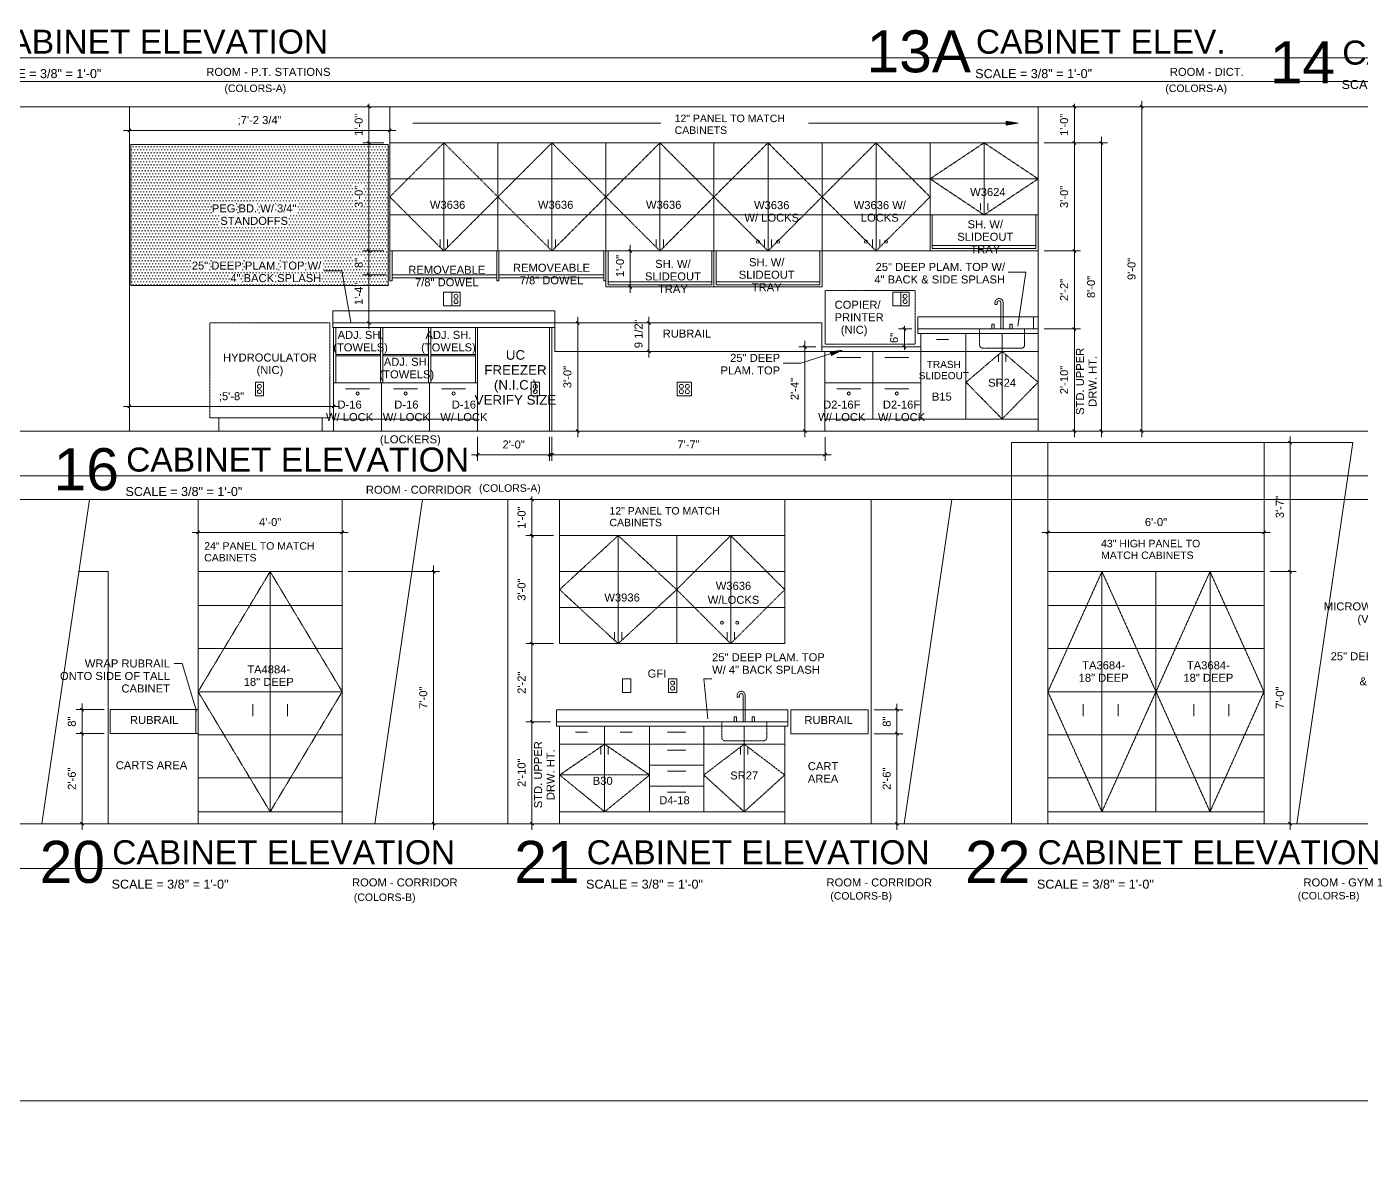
# Model space of a CAD drawing. Header units: inches. Extents: x -2804 to 58974, y -36095 to 66.
# Drawn here: x 22872.3 to 23316.9, y -21581.3 to -21200.7 of the extents above; entities that cross this region are included whole.
import ezdxf

# ---------------------------------------------------------------- set-up
doc = ezdxf.new("R2010")
doc.units = ezdxf.units.IN
doc.header["$MEASUREMENT"] = 0
doc.header["$XCLIPFRAME"] = 2
for name, pattern in [('IMPORT-DASHED2', [0.1875, 0.125, -0.0625]), ('IMPORT-HIDDEN _6_', [0.1875, 0.125, -0.0625]), ('IMPORT-HIDDEN2 _3_', [0.09375, 0.0625, -0.03125])]:
    doc.linetypes.add(name, pattern=pattern)
doc.layers.get('DEFPOINTS').update_dxf_attribs({"lineweight": 9})
for name, color, linetype, lineweight in [('003-GRE', 7, 'Continuous', 9), ('006-MAG', 7, 'Continuous', 9), ('007-WHI', 7, 'Continuous', 9), ('008-GRAY', 7, 'Continuous', 9), ('041-TAN-SC75', 7, 'Continuous', 9), ('15xx-Jefferson-REHAB-pr5_dwg', 45, 'Continuous', 9), ('A-DIM', 7, 'Continuous', 9), ('A-Furn-Nicn', 130, 'IMPORT-HIDDEN2 _3_', 15), ('A-TEXT', 7, 'Continuous', 9), ('A-TEXT-8', 7, 'Continuous', 9), ('G-ANNO-REFR', 1, 'Continuous', 9)]:
    doc.layers.add(name, color=color, linetype=linetype, lineweight=lineweight)
doc.styles.add('Arial', font='arial.ttf', dxfattribs={"height": 2.666667})
doc.styles.add('Arial_15', font='arial.ttf', dxfattribs={"height": 2.390625})
doc.styles.add('Arial_18', font='arial.ttf', dxfattribs={"height": 14})
doc.styles.add('Arial_19', font='arial.ttf', dxfattribs={"height": 8})
doc.styles.add('Arial_20', font='arial.ttf', dxfattribs={"height": 3})
doc.styles.add('Arial_21', font='arial.ttf', dxfattribs={"height": 2.5})
doc.styles.add('Arial_5', font='arial.ttf', dxfattribs={"height": 3.1875})
picture_1 = doc.add_image_def('image1.jpg', size_in_pixel=(1920, 1080))

# ---------------------------------------------------------------- blocks, each defined once
blk = doc.blocks.new('15xx-Jefferson-REHAB-pr5_dwg__ARCHTICK-1286411-Site Locator Map')
at = {"layer": 'A-DIM'}
blk.add_line((-0.5, -0.5), (0.5, 0.5), dxfattribs=at)
blk = doc.blocks.new('15xx-Jefferson-REHAB-pr5_dwg_1SINK-D-1286418-Site Locator Map')
at = {"linetype": 'IMPORT-HIDDEN2 _3_', "lineweight": 9}
for p, q in [((-0.37, 0), (-0.37, 8.76)), ((0.37, 0), (0.37, 8.76)), ((-7.5, 0), (-7.5, -5.36)), ((7.5, -5.36), (7.5, 0)), ((-6.5, -6.36), (6.5, -6.36))]:
    blk.add_line(p, q, dxfattribs=at)
at = {"linetype": 'IMPORT-HIDDEN2 _3_', "lineweight": 9, "flags": 128}
blk.add_lwpolyline([(1.62, 8.76), (1.62, 8.14), (2.37, 8.14), (2.37, 8.76)], dxfattribs=at)
at = {"lineweight": 9, "flags": 128}
for points in [[(-2.62, 0), (-2.62, 1.58), (-3.38, 1.58), (-3.38, 0)], [(2.62, 0), (2.62, 1.58), (3.38, 1.58), (3.38, 0)]]:
    blk.add_lwpolyline(points, dxfattribs=at)
at = {"linetype": 'IMPORT-HIDDEN2 _3_', "lineweight": 9}
for centre, radius, start, end in [((1, 8.76), 1.37, 90, 180), ((1, 8.76), 0.625, 90, 180), ((1, 8.76), 1.37, 360, 90), ((1, 8.76), 0.625, 360, 90), ((-6.5, -5.36), 1, 180, 270), ((6.5, -5.36), 1, 270, 0)]:
    blk.add_arc(centre, radius, start, end, dxfattribs=at)
blk = doc.blocks.new('15xx-Jefferson-REHAB-pr5_dwg_EO-0-1286414-Site Locator Map')
at = {"layer": '008-GRAY', "flags": 128}
blk.add_lwpolyline([(1.38, -2.25), (1.38, 2.25), (-1.38, 2.25), (-1.38, -2.25)], close=True, dxfattribs=at)
at = {"layer": '008-GRAY'}
for centre in [(0, 0.88), (0, -0.88)]:
    blk.add_circle(centre, 0.66, dxfattribs=at)
blk = doc.blocks.new('15xx-Jefferson-REHAB-pr5_dwg_EO-46-1286415-Site Locator Map')
blk.add_blockref('15xx-Jefferson-REHAB-pr5_dwg_EO-0-1286414-Site Locator Map', (0, 46))
blk = doc.blocks.new('15xx-Jefferson-REHAB-pr5_dwg_DIMSTYLES-2000$0$fcm_arrow-1286417-Site Locator Map')
at = {"layer": 'A-TEXT'}
blk.add_hatch(color=256, dxfattribs=at).paths.add_polyline_path([(-4, 0.67), (-4, -0.67), (0, 0)], flags=0)
for p, q in [((-4, 0.67), (-4, -0.67)), ((0, 0), (-4, 0.67)), ((-4, -0.67), (0, 0))]:
    blk.add_line(p, q, dxfattribs=at)
blk = doc.blocks.new('15xx-Jefferson-REHAB-pr5_dwg_PD-1286419-Site Locator Map')
at = {"layer": '008-GRAY', "flags": 128}
blk.add_lwpolyline([(1.375, -2.25), (1.375, 2.25), (-1.375, 2.25), (-1.375, -2.25)], close=True, dxfattribs=at)
blk = doc.blocks.new('15xx-Jefferson-REHAB-pr5_dwg_EO4-46-1286420-Site Locator Map')
at = {"layer": '008-GRAY', "flags": 128}
blk.add_lwpolyline([(2.38, 43.75), (2.38, 48.25), (-2.38, 48.25), (-2.38, 43.75)], close=True, dxfattribs=at)
at = {"layer": '008-GRAY'}
for centre in [(-1, 46.88), (-1, 45.12), (1, 46.88), (1, 45.12)]:
    blk.add_circle(centre, 0.66, dxfattribs=at)
blk = doc.blocks.new('15xx-Jefferson-REHAB-pr5_dwg-1211969-Site Locator Map')
at = {"layer": 'A-DIM'}
h = blk.add_hatch(dxfattribs=at)
h.set_pattern_fill('FP_7', color=256, style=0, pattern_type=2)
h.set_pattern_definition([(0, (18518.725, 15165.343), (0.5, 1), [0, -1])])
h.paths.add_polyline_path([(12529.59, 11672.26), (12529.59, 11719.26), (12443.84, 11719.26), (12443.84, 11672.26)], flags=0)
at = {"lineweight": 9}
for p, q in [((12726.87, 11699.57), (12726.87, 11697.25)), ((12729.3, 11699.57), (12729.3, 11697.25)), ((12710.09, 11695.76), (12746.09, 11695.76)), ((12546.87, 11687.57), (12546.87, 11685.25)), ((12549.3, 11687.57), (12549.3, 11685.25)), ((12582.87, 11687.57), (12582.87, 11685.25)), ((12585.3, 11687.57), (12585.3, 11685.25)), ((12618.87, 11687.57), (12618.87, 11685.25)), ((12621.3, 11687.57), (12621.3, 11685.25)), ((12654.87, 11687.57), (12654.87, 11685.25)), ((12657.3, 11687.57), (12657.3, 11685.25)), ((12690.87, 11687.57), (12690.87, 11685.25)), ((12693.3, 11687.57), (12693.3, 11685.25)), ((12745.34, 11685.51), (12710.84, 11685.51)), ((12565.71, 11675.76), (12530.84, 11675.76)), ((12565.71, 11674.76), (12530.84, 11674.76)), ((12566.46, 11675.76), (12601.34, 11675.76)), ((12566.46, 11674.76), (12601.34, 11674.76)), ((12637.34, 11673.51), (12602.84, 11673.51)), ((12673.34, 11673.51), (12638.84, 11673.51)), ((12585.09, 11663.79), (12585.09, 11659.79)), ((12706, 11657.76), (12706, 11661.76)), ((12511.34, 11658.29), (12511.34, 11623.76)), ((12512.09, 11639.76), (12512.09, 11658.29)), ((12526.96, 11658.29), (12526.96, 11639.76)), ((12527.71, 11658.29), (12527.71, 11639.76)), ((12542.96, 11658.29), (12542.96, 11639.76)), ((12543.71, 11658.29), (12543.71, 11639.76)), ((12558.59, 11658.29), (12558.59, 11639.76)), ((12559.34, 11658.29), (12559.34, 11623.79)), ((12583.34, 11658.29), (12583.34, 11623.79)), ((12584.09, 11658.29), (12584.09, 11623.79)), ((12734.09, 11656.26), (12734.09, 11627.76)), ((12712.18, 11654.26), (12716.18, 11654.26)), ((12526.96, 11649.27), (12512.09, 11649.27)), ((12526.96, 11648.77), (12512.09, 11648.77)), ((12542.96, 11649.27), (12527.71, 11649.27)), ((12542.96, 11648.77), (12527.71, 11648.77)), ((12558.59, 11649.27), (12543.71, 11649.27)), ((12558.59, 11648.77), (12543.71, 11648.77)), ((12675, 11650.26), (12675, 11623.76)), ((12687, 11648.26), (12679, 11648.26)), ((12703, 11648.26), (12695, 11648.26)), ((12707, 11650.26), (12722, 11650.26)), ((12732.87, 11649.13), (12732.87, 11646.81)), ((12735.3, 11649.13), (12735.3, 11646.81)), ((12527.34, 11639.76), (12511.34, 11639.76)), ((12523.34, 11637.76), (12515.34, 11637.76)), ((12539.34, 11637.76), (12531.34, 11637.76)), ((12555.34, 11637.76), (12547.34, 11637.76)), ((12687, 11637.76), (12679, 11637.76)), ((12703, 11637.76), (12695, 11637.76)), ((12691, 11627.76), (12675, 11627.76)), ((12746.09, 11627.76), (12746.09, 11623.76)), ((12604.94, 11556.75), (12604.94, 11554.43)), ((12607.38, 11556.75), (12607.38, 11554.43)), ((12642.44, 11556.75), (12642.44, 11554.43)), ((12644.88, 11556.75), (12644.88, 11554.43)), ((12586.66, 11525.43), (12586.66, 11492.93)), ((12591.95, 11523.43), (12595.95, 11523.43)), ((12606.84, 11523.43), (12610.84, 11523.43)), ((12628.66, 11523.43), (12622.66, 11523.43)), ((12648.16, 11525.43), (12648.16, 11496.93)), ((12661.66, 11525.43), (12661.66, 11496.93)), ((12600.44, 11518.31), (12600.44, 11515.99)), ((12602.88, 11518.31), (12602.88, 11515.99)), ((12628.66, 11517.43), (12622.66, 11517.43)), ((12646.94, 11518.31), (12646.94, 11515.99)), ((12649.38, 11518.31), (12649.38, 11515.99)), ((12634.66, 11512.43), (12616.66, 11512.43)), ((12628.66, 11510.43), (12622.66, 11510.43)), ((12634.66, 11505.43), (12616.66, 11505.43)), ((12628.66, 11503.43), (12622.66, 11503.43))]:
    blk.add_line(p, q, dxfattribs=at)
at = {"linetype": 'IMPORT-HIDDEN _6_', "lineweight": 9}
for p, q in [((12586.66, 11576.93), (12661.66, 11576.93)), ((12586.66, 11564.93), (12661.66, 11564.93))]:
    blk.add_line(p, q, dxfattribs=at)
at = {"linetype": 'IMPORT-HIDDEN2 _3_', "lineweight": 9}
blk.add_line((12616.66, 11509.18), (12586.66, 11509.18), dxfattribs=at)
at = {"lineweight": 9, "flags": 128}
for points in [[(12530.09, 11731.76), (12530.09, 11683.76), (12566.09, 11683.76)], [(12601.34, 11683.76), (12601.34, 11673.76), (12602.09, 11673.76), (12602.09, 11683.76), (12566.09, 11683.76), (12566.09, 11719.76), (12530.09, 11719.76)], [(12710.09, 11683.76), (12674.09, 11683.76), (12638.09, 11683.76), (12602.09, 11683.76), (12602.09, 11719.76), (12566.09, 11719.76)], [(12638.09, 11683.76), (12638.09, 11719.76), (12602.09, 11719.76)], [(12602.09, 11683.76), (12602.09, 11671.76), (12674.09, 11671.76), (12674.09, 11719.76), (12638.09, 11719.76), (12638.09, 11671.76)], [(12746.09, 11683.76), (12710.09, 11683.76), (12710.09, 11719.76), (12674.09, 11719.76)], [(12674.09, 11683.76), (12746.09, 11683.76), (12746.09, 11719.76), (12710.09, 11719.76)], [(12745.34, 11695.76), (12745.34, 11684.51), (12710.84, 11684.51), (12710.84, 11695.76)], [(12530.09, 11683.76), (12530.09, 11673.76), (12530.84, 11673.76), (12530.84, 11683.76)], [(12565.71, 11683.76), (12565.71, 11673.76), (12566.46, 11673.76), (12566.46, 11683.76)], [(12637.34, 11683.76), (12637.34, 11672.51), (12602.84, 11672.51), (12602.84, 11683.76)], [(12673.34, 11683.76), (12673.34, 11672.51), (12638.84, 11672.51), (12638.84, 11683.76)], [(12707, 11656.26), (12707, 11627.76), (12707, 11656.26), (12707, 11627.76), (12707, 11656.26), (12707, 11627.76), (12722, 11627.76), (12722, 11656.26)], [(12722.09, 11627.76), (12734.09, 11627.76), (12746.09, 11627.76), (12746.09, 11656.26)], [(12707, 11652.26), (12707, 11627.76), (12691, 11627.76), (12691, 11650.26)], [(12722.09, 11650.26), (12734.09, 11650.26), (12746.09, 11650.26)], [(12543.34, 11639.76), (12527.34, 11639.76), (12527.34, 11623.76)], [(12559.34, 11639.76), (12543.34, 11639.76), (12543.34, 11623.76)], [(12707, 11639.76), (12691, 11639.76), (12675, 11639.76)], [(12511.34, 11627.76), (12541.34, 11627.76), (12559.34, 11627.76)], [(12586.66, 11600.93), (12586.66, 11552.93), (12606.16, 11552.93), (12606.16, 11588.93)], [(12661.66, 11600.93), (12661.66, 11552.93), (12643.66, 11552.93), (12643.66, 11588.93), (12625.66, 11588.93), (12625.66, 11552.93), (12606.16, 11552.93), (12606.16, 11588.93)], [(12586.66, 11588.93), (12625.66, 11588.93), (12625.66, 11552.93), (12643.66, 11552.93), (12643.66, 11588.93), (12661.66, 11588.93)], [(12586.66, 11496.93), (12601.66, 11496.93), (12616.66, 11496.93), (12616.66, 11525.43), (12616.66, 11496.93), (12616.66, 11525.43)], [(12634.66, 11525.43), (12634.66, 11496.93), (12616.66, 11496.93)], [(12586.66, 11519.43), (12601.66, 11519.43), (12616.66, 11519.43), (12634.66, 11519.43), (12648.16, 11519.43), (12661.66, 11519.43)], [(12634.66, 11496.93), (12648.16, 11496.93), (12661.66, 11496.93), (12661.66, 11492.93)]]:
    blk.add_lwpolyline(points, dxfattribs=at)
at = {"linetype": 'IMPORT-HIDDEN _6_', "lineweight": 9, "flags": 128}
for points in [[(12548.09, 11683.76), (12566.09, 11701.76), (12548.09, 11719.76), (12530.09, 11701.76)], [(12584.09, 11683.76), (12602.09, 11701.76), (12584.09, 11719.76), (12566.09, 11701.76)], [(12620.09, 11683.76), (12638.09, 11701.76), (12620.09, 11719.76), (12602.09, 11701.76)], [(12656.09, 11683.76), (12674.09, 11701.76), (12656.09, 11719.76), (12638.09, 11701.76)], [(12692.09, 11683.76), (12710.09, 11701.76), (12692.09, 11719.76), (12674.09, 11701.76)], [(12728.09, 11695.76), (12746.09, 11707.76), (12728.09, 11719.76), (12710.09, 11707.76)], [(12746.09, 11640.01), (12734.09, 11627.76), (12722.09, 11640.01), (12734.09, 11650.26)], [(12606.16, 11552.93), (12625.66, 11570.93), (12606.16, 11588.93), (12586.66, 11570.93)], [(12643.66, 11552.93), (12661.66, 11570.93), (12643.66, 11588.93), (12625.66, 11570.93)], [(12601.66, 11496.93), (12586.66, 11509.18), (12601.66, 11519.43), (12616.66, 11509.18)], [(12661.66, 11509.18), (12648.16, 11496.93), (12634.66, 11509.18), (12648.16, 11519.43)]]:
    blk.add_lwpolyline(points, close=True, dxfattribs=at)
at = {"lineweight": 9, "flags": 128}
for points in [[(12548.09, 11719.76), (12548.09, 11683.76)], [(12584.09, 11719.76), (12584.09, 11683.76)], [(12620.09, 11719.76), (12620.09, 11683.76)], [(12656.09, 11719.76), (12656.09, 11683.76)], [(12692.09, 11719.76), (12692.09, 11683.76)], [(12728.09, 11719.76), (12728.09, 11695.76)], [(12585.09, 11659.76), (12674, 11659.76), (12674, 11650.26), (12585.09, 11650.26)], [(12436.88, 11530.95), (12466.21, 11530.95), (12466.21, 11522.96), (12436.88, 11522.96)], [(12466.21, 11530.95), (12465.48, 11530.95), (12465.48, 11522.96), (12466.21, 11522.96)], [(12689.5, 11530.93), (12663.66, 11530.93), (12663.66, 11522.94), (12689.5, 11522.94)], [(12601.66, 11496.93), (12601.66, 11525.43)]]:
    blk.add_lwpolyline(points, close=True, dxfattribs=at)
at = {"linetype": 'IMPORT-HIDDEN _6_', "lineweight": 9, "flags": 128}
for points in [[(12530.09, 11707.76), (12566.09, 11707.76), (12602.09, 11707.76), (12638.09, 11707.76), (12674.09, 11707.76), (12710.09, 11707.76), (12746.09, 11707.76)], [(12530.09, 11695.76), (12566.09, 11695.76), (12602.09, 11695.76), (12638.09, 11695.76), (12674.09, 11695.76), (12710.09, 11695.76)]]:
    blk.add_lwpolyline(points, dxfattribs=at)
at = {"lineweight": 9}
for centre, start, end in [((12652.76, 11686.81), 0, 180), ((12652.76, 11686.81), 180, 0), ((12659.41, 11686.81), 0, 180), ((12659.41, 11686.81), 180, 0), ((12688.76, 11686.81), 0, 180), ((12688.76, 11686.81), 180, 0), ((12695.41, 11686.81), 0, 180), ((12695.41, 11686.81), 180, 0), ((12519.34, 11636.26), 0, 180), ((12519.34, 11636.26), 180, 0), ((12535.34, 11636.26), 0, 180), ((12535.34, 11636.26), 180, 0), ((12551.34, 11636.26), 0, 180), ((12551.34, 11636.26), 180, 0), ((12683, 11636.26), 0, 180), ((12683, 11636.26), 180, 0), ((12699, 11636.26), 0, 180), ((12699, 11636.26), 180, 0), ((12640.73, 11559.89), 0, 180), ((12640.73, 11559.89), 180, 0), ((12645.82, 11559.89), 0, 180), ((12645.82, 11559.89), 180, 0)]:
    blk.add_arc(centre, 0.5, start, end, dxfattribs=at)
at = {"layer": '003-GRE'}
blk.add_line((12690.5, 11600.93), (12690.5, 11492.93), dxfattribs=at)
at = {"layer": '003-GRE', "flags": 128}
for points in [[(12443.34, 11731.76), (12746.09, 11731.76), (12746.09, 11623.76), (12443.34, 11623.76)], [(12850.97, 11619.93), (12737.18, 11619.93), (12737.18, 11492.93), (12832.29, 11492.93)], [(12525.13, 11492.93), (12541.02, 11600.93), (12430.03, 11600.93), (12414.14, 11492.93)]]:
    blk.add_lwpolyline(points, close=True, dxfattribs=at)
for points in [[(12569.41, 11600.93), (12717.33, 11600.93), (12701.44, 11492.93), (12569.41, 11492.93), (12569.41, 11600.95)], [(12436.21, 11492.95), (12436.21, 11576.95), (12426.5, 11576.95)]]:
    blk.add_lwpolyline(points, dxfattribs=at)
at = {"layer": '006-MAG'}
blk.add_line((12674.09, 11650.26), (12707, 11650.26), dxfattribs=at)
at = {"layer": '006-MAG', "flags": 128}
for points in [[(12585.09, 11658.29), (12585.09, 11659.79), (12511.09, 11659.79), (12511.09, 11658.29)], [(12746.09, 11657.76), (12706, 11657.76), (12706, 11656.26), (12746.09, 11656.26)], [(12662.66, 11526.93), (12585.66, 11526.93), (12585.66, 11525.43), (12586.66, 11525.43), (12662.66, 11525.43)]]:
    blk.add_lwpolyline(points, close=True, dxfattribs=at)
blk.add_lwpolyline([(12707, 11651.76), (12674, 11651.76), (12674, 11650.26)], dxfattribs=at)
at = {"layer": '007-WHI'}
for p, q in [((12744.59, 11661.76), (12744.59, 11657.76)), ((12749.36, 11576.93), (12749.36, 11619.93)), ((12466.21, 11492.95), (12466.21, 11600.93)), ((12514.21, 11492.93), (12514.21, 11600.93)), ((12514.21, 11576.93), (12466.21, 11576.93)), ((12490.21, 11496.93), (12490.21, 11576.93)), ((12767.36, 11576.93), (12767.36, 11496.93)), ((12785.36, 11496.93), (12785.36, 11576.93)), ((12803.36, 11576.93), (12803.36, 11496.93)), ((12484.4, 11532.72), (12484.4, 11528.72)), ((12496.01, 11532.72), (12496.01, 11528.72)), ((12761.15, 11532.72), (12761.15, 11528.72)), ((12772.76, 11532.72), (12772.76, 11528.72)), ((12797.97, 11532.72), (12797.97, 11528.72)), ((12809.58, 11532.72), (12809.58, 11528.72)), ((12514.21, 11496.93), (12466.21, 11496.93)), ((12821.36, 11496.93), (12749.36, 11496.93))]:
    blk.add_line(p, q, dxfattribs=at)
at = {"layer": '007-WHI', "linetype": 'IMPORT-DASHED2'}
for p, q in [((12514.21, 11565.6), (12466.21, 11565.6)), ((12821.36, 11565.6), (12749.36, 11565.6)), ((12514.21, 11551.27), (12466.21, 11551.27)), ((12821.36, 11551.27), (12749.36, 11551.27)), ((12514.21, 11522.6), (12466.21, 11522.6)), ((12821.36, 11522.6), (12749.36, 11522.6)), ((12514.21, 11508.27), (12466.21, 11508.27)), ((12821.36, 11508.27), (12749.36, 11508.27))]:
    blk.add_line(p, q, dxfattribs=at)
at = {"layer": '007-WHI', "flags": 128}
for points in [[(12511.09, 11659.79), (12511.09, 11663.79), (12585.09, 11663.79)], [(12706, 11661.76), (12746.09, 11661.76), (12746.09, 11657.76)], [(12821.36, 11492.95), (12821.36, 11576.93), (12821.36, 11619.93)], [(12821.36, 11492.93), (12821.36, 11576.93), (12749.36, 11576.93), (12749.36, 11492.95)], [(12585.66, 11526.93), (12585.66, 11530.93), (12662.66, 11530.93), (12662.66, 11526.93)]]:
    blk.add_lwpolyline(points, dxfattribs=at)
at = {"layer": '007-WHI', "linetype": 'IMPORT-DASHED2', "flags": 128}
for points in [[(12466.21, 11536.93), (12490.21, 11576.93), (12514.21, 11536.93)], [(12749.36, 11536.93), (12767.36, 11576.93), (12785.36, 11536.93), (12803.36, 11576.93), (12821.36, 11536.93)]]:
    blk.add_lwpolyline(points, dxfattribs=at)
for points in [[(12490.21, 11496.93), (12514.21, 11536.93), (12466.21, 11536.93)], [(12803.36, 11496.93), (12821.36, 11536.93), (12749.36, 11536.93), (12767.36, 11496.93), (12785.36, 11536.93)]]:
    blk.add_lwpolyline(points, close=True, dxfattribs=at)
at = {"layer": '041-TAN-SC75', "linetype": 'IMPORT-HIDDEN2 _3_', "flags": 128}
for points in [[(12470.09, 11659.79), (12510.09, 11659.79), (12510.09, 11628.19), (12470.09, 11628.19)], [(12473.16, 11628.19), (12507.52, 11628.19), (12507.52, 11623.76), (12473.16, 11623.76)]]:
    blk.add_lwpolyline(points, close=True, dxfattribs=at)
at = {"layer": 'A-DIM'}
for p, q in [((12528.09, 11731.76), (12521.15, 11731.76)), ((12780.64, 11733.76), (12780.64, 11621.76)), ((12532.09, 11723.91), (12441.34, 11723.91)), ((12443.34, 11721.76), (12443.34, 11725.91)), ((12523.15, 11721.76), (12523.15, 11681.76)), ((12530.09, 11721.76), (12530.09, 11725.91)), ((12758.19, 11681.76), (12758.19, 11721.76)), ((12767.16, 11621.76), (12767.16, 11721.76)), ((12523.15, 11685.76), (12523.15, 11673.76)), ((12603.34, 11683.76), (12612.22, 11683.76)), ((12610.22, 11685.76), (12610.22, 11669.76)), ((12758.19, 11655.76), (12758.19, 11685.76)), ((12523.15, 11677.76), (12523.15, 11657.79)), ((12604.09, 11671.76), (12612.22, 11671.76)), ((12528.09, 11659.79), (12521.15, 11659.79)), ((12587.09, 11659.79), (12594.69, 11659.79)), ((12592.69, 11661.79), (12592.69, 11621.76)), ((12624.71, 11659.76), (12614.39, 11659.76)), ((12616.39, 11648.26), (12616.39, 11661.76)), ((12758.19, 11659.76), (12758.19, 11621.76)), ((12704, 11657.76), (12699.52, 11657.76)), ((12672, 11651.76), (12666.39, 11651.76)), ((12668.39, 11653.76), (12668.39, 11621.76)), ((12704, 11651.76), (12699.52, 11651.76)), ((12624.71, 11650.26), (12614.39, 11650.26)), ((12443.34, 11625.76), (12443.34, 11633.93)), ((12511.34, 11625.76), (12511.34, 11633.93)), ((12441.34, 11631.93), (12513.34, 11631.93)), ((12586.09, 11623.76), (12594.69, 11623.76)), ((12673, 11623.76), (12666.39, 11623.76)), ((12750.09, 11623.76), (12782.64, 11623.76)), ((12559.34, 11621.79), (12559.34, 11613.85)), ((12583.34, 11621.79), (12583.34, 11613.85)), ((12584.09, 11621.79), (12584.09, 11613.85)), ((12675.12, 11621.76), (12675.12, 11613.85)), ((12823.36, 11619.93), (12832.05, 11619.93)), ((12830.05, 11574.93), (12830.05, 11621.93)), ((12557.34, 11615.85), (12585.34, 11615.85)), ((12582.09, 11615.85), (12677.12, 11615.85)), ((12584.66, 11600.93), (12575.41, 11600.93)), ((12516.21, 11590), (12464.21, 11590)), ((12466.21, 11578.93), (12466.21, 11592)), ((12514.21, 11578.93), (12514.21, 11592)), ((12577.41, 11550.93), (12577.41, 11590.93)), ((12823.36, 11590), (12747.36, 11590)), ((12749.36, 11578.93), (12749.36, 11592)), ((12821.36, 11578.93), (12821.36, 11592)), ((12516.21, 11576.93), (12546.66, 11576.93)), ((12544.66, 11490.93), (12544.66, 11578.93)), ((12830.05, 11490.93), (12830.05, 11578.93)), ((12577.41, 11524.93), (12577.41, 11554.93)), ((12434.88, 11530.95), (12425.56, 11530.95)), ((12427.56, 11520.96), (12427.56, 11532.95)), ((12691.5, 11530.93), (12701.06, 11530.93)), ((12699.06, 11520.94), (12699.06, 11532.93)), ((12577.41, 11490.95), (12577.41, 11528.93)), ((12427.56, 11490.95), (12427.56, 11524.96)), ((12699.06, 11490.93), (12699.06, 11524.94)), ((12434.21, 11492.95), (12425.56, 11492.95)), ((12527.13, 11492.93), (12546.66, 11492.93)), ((12584.66, 11492.95), (12575.41, 11492.95)), ((12693.66, 11492.93), (12701.06, 11492.93)), ((12830.29, 11492.93), (12828.05, 11492.93))]:
    blk.add_line(p, q, dxfattribs=at)
at = {"layer": 'A-DIM', "flags": 128}
for points in [[(12523.15, 11732.76), (12523.15, 11731.76), (12523.15, 11719.76), (12523.15, 11718.76)], [(12760.19, 11731.76), (12748.09, 11731.76), (12782.64, 11731.76)], [(12758.19, 11718.76), (12758.19, 11719.76), (12758.19, 11731.76), (12758.19, 11732.76)], [(12769.16, 11719.76), (12748.09, 11719.76), (12760.19, 11719.76), (12750.09, 11719.76)], [(12701.52, 11658.76), (12701.52, 11657.76), (12701.52, 11651.76), (12701.52, 11650.76)], [(12748.09, 11657.76), (12760.19, 11657.76), (12752.86, 11657.76)], [(12769.16, 11623.76), (12748.09, 11623.76), (12760.19, 11623.76)], [(12577.41, 11587.93), (12577.41, 11588.93), (12577.41, 11600.93), (12577.41, 11601.93)]]:
    blk.add_lwpolyline(points, dxfattribs=at)
for points in [[(12443.84, 11672.26), (12529.59, 11672.26), (12529.59, 11719.26), (12443.84, 11719.26)], [(12521.15, 11719.76), (12528.09, 11719.76)], [(12521.15, 11683.76), (12528.09, 11683.76)], [(12760.19, 11683.76), (12748.09, 11683.76)], [(12521.15, 11675.76), (12528.84, 11675.76)], [(12575.41, 11588.93), (12584.66, 11588.93)], [(12832.05, 11576.93), (12823.36, 11576.93)], [(12575.41, 11552.93), (12584.66, 11552.93)], [(12575.41, 11526.93), (12583.66, 11526.93)], [(12425.56, 11522.96), (12434.88, 11522.96)], [(12701.06, 11522.94), (12691.5, 11522.94)]]:
    blk.add_lwpolyline(points, close=True, dxfattribs=at)
at = {"layer": 'A-Furn-Nicn', "flags": 128}
blk.add_lwpolyline([(12675.16, 11670.55), (12675.16, 11652.67), (12705.16, 11652.67), (12705.16, 11670.55)], close=True, dxfattribs=at)
at = {"layer": 'A-TEXT', "flags": 128}
for points in [[(12537.73, 11726.34), (12614.52, 11726.34), (12620.41, 11726.34)], [(12738.47, 11726.34), (12675.42, 11726.34), (12669.53, 11726.34)], [(12517.09, 11660.02), (12514.15, 11677.11), (12508.26, 11677.11)], [(12739.35, 11658.74), (12741.97, 11676.66), (12736.08, 11676.66)], [(12679.9, 11650.42), (12667.03, 11646.36), (12661.14, 11646.36)], [(12465.65, 11530.41), (12460.94, 11546.37), (12458.21, 11546.37)], [(12636.09, 11527.93), (12634.68, 11541.25), (12637.41, 11541.25)]]:
    blk.add_lwpolyline(points, dxfattribs=at)
at = {"layer": 'DEFPOINTS'}
for p, q in [((12211.6, 11748.09), (13187.26, 11748.09)), ((12211.6, 11740.15), (13187.26, 11740.15)), ((12211.6, 11731.76), (13187.26, 11731.76)), ((12211.6, 11623.76), (13187.26, 11623.76)), ((12211.6, 11608.88), (13187.26, 11608.88)), ((12211.6, 11600.95), (13187.26, 11600.95)), ((12211.6, 11492.95), (13187.26, 11492.95)), ((12211.6, 11478.08), (13187.26, 11478.08))]:
    blk.add_line(p, q, dxfattribs=at)
at = {"layer": 'DEFPOINTS', "flags": 128}
blk.add_lwpolyline([(12195.6, 12168.6), (12195.6, 11400.6), (13347.6, 11400.6), (13347.6, 12168.6)], close=True, dxfattribs=at)
for p, rotation in [((12523.15, 11731.76), 270), ((12758.19, 11731.76), 270), ((12780.64, 11731.76), 89.99999999999999), ((12443.34, 11723.91), 180), ((12523.15, 11719.76), 89.99999999999999), ((12523.15, 11719.76), 89.99999999999999), ((12758.19, 11719.76), 89.99999999999999), ((12758.19, 11719.76), 89.99999999999999), ((12767.16, 11719.76), 89.99999999999999), ((12523.15, 11683.76), 270), ((12523.15, 11683.76), 89.99999999999999), ((12610.22, 11683.76), 89.99999999999999), ((12758.19, 11683.76), 89.99999999999999), ((12758.19, 11683.76), 270), ((12523.15, 11675.76), 270), ((12523.15, 11675.76), 89.99999999999999), ((12610.22, 11671.76), 270), ((12523.15, 11659.79), 270), ((12592.69, 11659.79), 89.99999999999999), ((12616.39, 11659.76), 89.99999999999999), ((12701.52, 11657.76), 270), ((12758.19, 11657.76), 89.99999999999999), ((12758.19, 11657.76), 270), ((12616.39, 11650.26), 270), ((12668.39, 11651.76), 89.99999999999999), ((12701.52, 11651.76), 89.99999999999999), ((12443.34, 11631.93), 180), ((12592.69, 11623.76), 270), ((12668.39, 11623.76), 270), ((12758.19, 11623.76), 270), ((12767.16, 11623.76), 270), ((12780.64, 11623.76), 270), ((12830.05, 11619.93), 89.99999999999999), ((12559.34, 11615.85), 180), ((12584.09, 11615.85), 180), ((12577.41, 11600.93), 270), ((12466.21, 11590), 180), ((12577.41, 11588.93), 89.99999999999999), ((12577.41, 11588.93), 89.99999999999999), ((12749.36, 11590), 180), ((12544.66, 11576.93), 89.99999999999999), ((12830.05, 11576.93), 89.99999999999999), ((12830.05, 11576.93), 270), ((12577.41, 11552.93), 89.99999999999999), ((12577.41, 11552.93), 270), ((12427.56, 11530.95), 89.99999999999999), ((12699.06, 11530.93), 89.99999999999999), ((12577.41, 11526.93), 89.99999999999999), ((12577.41, 11526.93), 270), ((12427.56, 11522.96), 270), ((12427.56, 11522.96), 89.99999999999999), ((12699.06, 11522.94), 270), ((12699.06, 11522.94), 89.99999999999999), ((12427.56, 11492.95), 270), ((12544.66, 11492.93), 270), ((12577.41, 11492.95), 270), ((12699.06, 11492.93), 270), ((12830.05, 11492.93), 270)]:
    blk.add_blockref('15xx-Jefferson-REHAB-pr5_dwg__ARCHTICK-1286411-Site Locator Map', p, dxfattribs=dict(rotation=rotation))
at = {"extrusion": (0, 0, -1)}
for p, rotation in [((-12739.47, 11726.34), 180), ((-12680.85, 11650.72), 162.5101063966604)]:
    blk.add_blockref('15xx-Jefferson-REHAB-pr5_dwg_DIMSTYLES-2000$0$fcm_arrow-1286417-Site Locator Map', p, dxfattribs=dict(at, rotation=rotation))
for p in [(12530.09, 11723.91), (12511.34, 11631.93), (12583.34, 11615.85), (12675.12, 11615.85), (12514.21, 11590), (12821.36, 11590)]:
    blk.add_blockref('15xx-Jefferson-REHAB-pr5_dwg__ARCHTICK-1286411-Site Locator Map', p)
at = {"extrusion": (0, 0, -1), "zscale": -1}
for name, p in [('15xx-Jefferson-REHAB-pr5_dwg_PD-1286419-Site Locator Map', (-12549.39, 11667.76)), ('15xx-Jefferson-REHAB-pr5_dwg_EO-46-1286415-Site Locator Map', (-12552.14, 11621.76)), ('15xx-Jefferson-REHAB-pr5_dwg_PD-1286419-Site Locator Map', (-12699.02, 11667.76)), ('15xx-Jefferson-REHAB-pr5_dwg_EO-46-1286415-Site Locator Map', (-12701.77, 11621.76)), ('15xx-Jefferson-REHAB-pr5_dwg_1SINK-D-1286418-Site Locator Map', (-12734.09, 11657.76)), ('15xx-Jefferson-REHAB-pr5_dwg_EO-46-1286415-Site Locator Map', (-12486.66, 11591.77)), ('15xx-Jefferson-REHAB-pr5_dwg_EO-46-1286415-Site Locator Map', (-12578.53, 11591.77)), ('15xx-Jefferson-REHAB-pr5_dwg_EO4-46-1286420-Site Locator Map', (-12628.23, 11591.77)), ('15xx-Jefferson-REHAB-pr5_dwg_PD-1286419-Site Locator Map', (-12608.99, 11538.93)), ('15xx-Jefferson-REHAB-pr5_dwg_EO-46-1286415-Site Locator Map', (-12624.28, 11492.93)), ('15xx-Jefferson-REHAB-pr5_dwg_1SINK-D-1286418-Site Locator Map', (-12648.16, 11526.93))]:
    blk.add_blockref(name, p, dxfattribs=at)
at = {"layer": 'A-DIM', "char_height": 2.667, "attachment_point": 2, "line_spacing_factor": 0.938532, "style": 'Arial'}
for s, insert, width in [(';7\'-2 3/4"', (12486.71, 11728.68), 17.4716), (';5\'-8"', (12477.34, 11636.7), 10.0535), ('2\'-0"', (12571.34, 11620.62), 8.8171), ('7\'-7"', (12629.6, 11620.62), 8.8171), ('4\'-0"', (12490.21, 11594.77), 8.8171), ('6\'-0"', (12785.36, 11594.77), 8.8171)]:
    blk.add_mtext(s, dxfattribs=dict(at, insert=insert, width=width))
at = {"layer": 'A-DIM', "char_height": 2.667, "attachment_point": 2, "rotation": 90, "line_spacing_factor": 0.938532, "style": 'Arial'}
for s, insert, width in [('1\'-0"', (12518.38, 11725.76), 8.8171), ('1\'-0"', (12753.42, 11725.76), 8.8171), ('3\'-0"', (12518.38, 11701.76), 8.8171), ('3\'-0"', (12753.42, 11701.76), 8.8171), ('1\'-0"', (12605.45, 11678.74), 8.8171), ('8"', (12518.38, 11679.76), 4.0344), ('9\'-0"', (12775.87, 11677.76), 8.8171), ('1\'-4"', (12518.38, 11669.45), 8.8171), ('2\'-2"', (12753.42, 11670.76), 8.8171), ('8\'-0"', (12762.39, 11671.76), 8.8171), ('9 1/2"', (12611.62, 11656.16), 11.4525), ('6"', (12696.75, 11654.76), 4.0344), ('3\'-0"', (12587.92, 11641.77), 8.8171), ('2\'-10"', (12753.42, 11640.76), 11.2898), ('2\'-4"', (12663.62, 11637.76), 8.8171), ('3\'-7"', (12825.28, 11598.43), 8.8171), ('1\'-0"', (12572.64, 11594.93), 8.8171), ('3\'-0"', (12572.64, 11570.93), 8.8171), ('2\'-2"', (12572.64, 11539.93), 8.8171), ('7\'-0"', (12539.89, 11534.93), 8.8171), ('7\'-0"', (12825.28, 11534.93), 8.8171), ('8"', (12422.8, 11526.95), 4.0344), ('8"', (12694.29, 11526.94), 4.0344), ('2\'-10"', (12572.64, 11509.94), 11.2898), ('2\'-6"', (12422.8, 11507.95), 8.8171), ('2\'-6"', (12694.29, 11507.94), 8.8171)]:
    blk.add_mtext(s, dxfattribs=dict(at, insert=insert, width=width))
at = {"layer": 'A-TEXT', "line_spacing_factor": 0.938532}
for s, insert, char_height, width, attachment_point, style in [('CABINET ELEVATION', (12395.26, 11757.46), 8, 135.9658, 1, 'Arial_19'), ('13A', (12706.32, 11757.24), 14, 41.5027, 2, 'Arial_18'), ('CABINET ELEV.', (12725.35, 11757.46), 8, 99.0705, 1, 'Arial_19'), ('14', (12834.15, 11753.61), 14, 25.9606, 2, 'Arial_18'), ('CABINET ELEVATION', (12847.43, 11753.83), 8, 135.9658, 1, 'Arial_19'), ('SCALE = 3/8" = 1\'-0"', (12395.03, 11744.32), 3, 46.3387, 1, 'Arial_20'), ('ROOM - P.T. STATIONS', (12510.33, 11744.73), 2.6667, 49.2262, 3, 'Arial'), ('SCALE = 3/8" = 1\'-0"', (12725.12, 11744.32), 3, 46.3387, 1, 'Arial_20'), ('ROOM - DICT.', (12814.61, 11744.73), 2.6667, 29.2494, 3, 'Arial'), ('(COLORS-A)', (12474.99, 11739.18), 2.5, 24.4319, 1, 'Arial_21'), ('(COLORS-A)', (12788.48, 11739.18), 2.5, 24.4319, 1, 'Arial_21'), ('SCALE = 3/8" = 1\'-0"', (12847.2, 11740.69), 3, 46.3387, 1, 'Arial_20'), ('12" PANEL TO MATCH\\PCABINETS', (12624.99, 11729.15), 2.5, 42.8244, 1, 'Arial_21'), ('W3624', (12729.34, 11704.71), 2.667, 14.0553, 2, 'Arial'), ('PEG BD. W/ 3/4"\\PSTANDOFFS', (12484.89, 11699.28), 2.6667, 33.6092, 2, 'Arial'), ('W3636', (12549.34, 11700.45), 2.667, 14.0553, 2, 'Arial'), ('W3636', (12585.34, 11700.45), 2.667, 14.0553, 2, 'Arial'), ('W3636', (12621.34, 11700.45), 2.667, 14.0553, 2, 'Arial'), ('W3636\\PW/ LOCKS', (12657.34, 11700.34), 2.667, 21.6686, 2, 'Arial'), ('W3636 W/\\PLOCKS', (12693.34, 11700.34), 2.667, 20.6926, 2, 'Arial'), ('SH. W/\\PSLIDEOUT\\PTRAY', (12728.49, 11693.98), 2.667, 22.0916, 2, 'Arial'), ('25" DEEP PLAM. TOP W/\\P4" BACK SPLASH', (12507.25, 11680.21), 2.6667, 51.0807, 3, 'Arial'), ('REMOVEABLE\\P7/8" DOWEL', (12549.07, 11678.8), 2.667, 30.5508, 2, 'Arial'), ('REMOVEABLE\\P7/8" DOWEL', (12583.95, 11679.49), 2.667, 30.5508, 2, 'Arial'), ('SH. W/\\PSLIDEOUT\\PTRAY', (12624.41, 11680.78), 2.667, 22.0916, 2, 'Arial'), ('SH. W/\\PSLIDEOUT\\PTRAY', (12655.66, 11681.34), 2.667, 22.0916, 2, 'Arial'), ('25" DEEP PLAM. TOP W/\\P4" BACK & SIDE SPLASH', (12735.07, 11679.76), 2.6667, 51.8616, 3, 'Arial'), ('COPIER/\\PPRINTER\\P  (NIC)', (12678.28, 11667.16), 2.667, 19.4237, 1, 'Arial'), ('ADJ. SH.\\P(TOWELS)', (12520.34, 11657.13), 2.667, 21.571, 2, 'Arial'), ('ADJ. SH.\\P(TOWELS)', (12549.62, 11657.13), 2.667, 21.571, 2, 'Arial'), ('RUBRAIL', (12629.07, 11657.55), 2.667, 19.1959, 2, 'Arial'), ('HYDROCULATOR\\P(NIC)', (12490.14, 11649.58), 2.6667, 36.6675, 2, 'Arial'), ('ADJ. SH.\\P(TOWELS)', (12535.74, 11648.15), 2.667, 21.571, 2, 'Arial'), ('25" DEEP\\PPLAM. TOP', (12660.13, 11649.46), 2.667, 23.4581, 3, 'Arial'), ('SR24', (12734.09, 11641.18), 2.667, 11.0946, 2, 'Arial'), ('D-16\\PW/ LOCK', (12516.69, 11633.9), 2.667, 18.7079, 2, 'Arial'), ('D-16\\PW/ LOCK', (12535.6, 11633.9), 2.667, 18.7079, 2, 'Arial'), ('D-16\\PW/ LOCK', (12554.77, 11633.9), 2.667, 18.7079, 2, 'Arial'), ('D2-16F\\PW/ LOCK', (12680.68, 11633.9), 2.667, 18.7079, 2, 'Arial'), ('D2-16F\\PW/ LOCK', (12700.58, 11633.9), 2.667, 18.7079, 2, 'Arial'), ('B15', (12714, 11636.55), 2.667, 7.9061, 2, 'Arial'), ('(LOCKERS)', (12536.92, 11622.33), 2.667, 24.1088, 2, 'Arial'), ('16', (12428.95, 11618.03), 14, 25.9606, 2, 'Arial_18'), ('CABINET ELEVATION', (12442.23, 11618.25), 8, 135.9658, 1, 'Arial_19'), ('(COLORS-A)', (12559.82, 11606.01), 2.5, 24.4319, 1, 'Arial_21'), ('SCALE = 3/8" = 1\'-0"', (12442.01, 11605.11), 3, 46.3387, 1, 'Arial_20'), ('ROOM - CORRIDOR', (12557.3, 11605.53), 2.6667, 41.7756, 3, 'Arial'), ('12" PANEL TO MATCH\\PCABINETS', (12603.28, 11598.43), 2.5, 42.8244, 1, 'Arial_21'), ('24" PANEL TO MATCH\\PCABINETS', (12468.25, 11586.73), 2.5, 42.8244, 1, 'Arial_21'), ('43" HIGH PANEL TO\\PMATCH CABINETS', (12767.05, 11587.53), 2.5, 38.7677, 1, 'Arial_21'), ('W3636', (12644.6, 11573.53), 2.667, 14.0553, 2, 'Arial'), ('16" DEEP\\PMICROWAVE SHELF\\P(VERIFY SIZE)', (12877.73, 11570.83), 2.6667, 42.8167, 3, 'Arial'), ('W3936', (12607.48, 11569.63), 2.667, 14.0553, 2, 'Arial'), ('W/LOCKS', (12644.6, 11568.87), 2.667, 20.4323, 2, 'Arial'), ('25" DEEP PLAM. TOP\\PW/ 4" BACK SPLASH', (12637.46, 11549.73), 2.6667, 44.4435, 1, 'Arial'), ('25" DEEP PLAM. TOP\\PW/ 4" BACK\\P& SIDE SPLASH', (12881.11, 11550.06), 2.6667, 44.4435, 3, 'Arial'), ('WRAP RUBRAIL\\PONTO SIDE OF TALL\\PCABINET', (12456.82, 11547.67), 2.6667, 42.9794, 3, 'Arial'), ('TA4884-\\P18" DEEP', (12489.74, 11545.7), 2.667, 19.749, 2, 'Arial'), ('GFI', (12619.09, 11544.31), 2.667, 7.3856, 2, 'Arial'), ('TA3684-\\P18" DEEP', (12767.92, 11547.06), 2.667, 19.749, 2, 'Arial'), ('TA3684-\\P18" DEEP', (12802.81, 11547.06), 2.667, 19.749, 2, 'Arial'), ('RUBRAIL', (12451.58, 11528.83), 2.667, 19.1959, 2, 'Arial'), ('RUBRAIL', (12676.29, 11528.82), 2.667, 19.1959, 2, 'Arial'), ('CARTS AREA', (12450.68, 11513.76), 2.667, 28.3059, 2, 'Arial'), ('CART\\PAREA', (12669.36, 11513.45), 2.667, 12.0707, 1, 'Arial'), ('B30', (12601.02, 11508.56), 2.667, 7.9061, 2, 'Arial'), ('SR27', (12648.16, 11510.36), 2.667, 11.0946, 2, 'Arial'), ('D4-18', (12624.93, 11502.1), 2.667, 12.0707, 2, 'Arial'), ('20', (12424.32, 11487.23), 14, 25.9606, 2, 'Arial_18'), ('CABINET ELEVATION', (12437.6, 11487.44), 8, 135.9658, 1, 'Arial_19'), ('21', (12582.41, 11487.23), 14, 25.9606, 2, 'Arial_18'), ('CABINET ELEVATION', (12595.69, 11487.44), 8, 135.9658, 1, 'Arial_19'), ('22', (12732.64, 11487.23), 14, 25.9606, 2, 'Arial_18'), ('CABINET ELEVATION', (12745.92, 11487.44), 8, 135.9658, 1, 'Arial_19'), ('SCALE = 3/8" = 1\'-0"', (12437.38, 11474.3), 3, 46.3387, 1, 'Arial_20'), ('ROOM - CORRIDOR', (12552.67, 11474.72), 2.6667, 41.7756, 3, 'Arial'), ('SCALE = 3/8" = 1\'-0"', (12595.47, 11474.3), 3, 46.3387, 1, 'Arial_20'), ('ROOM - CORRIDOR', (12710.76, 11474.72), 2.6667, 41.7756, 3, 'Arial'), ('SCALE = 3/8" = 1\'-0"', (12745.69, 11474.3), 3, 46.3387, 1, 'Arial_20'), ('ROOM - GYM 1', (12860.99, 11474.72), 2.6667, 31.4293, 3, 'Arial'), ('(COLORS-B)', (12518.09, 11469.7), 2.5, 24.4319, 1, 'Arial_21'), ('(COLORS-B)', (12676.84, 11470.16), 2.5, 24.4319, 1, 'Arial_21'), ('(COLORS-B)', (12832.6, 11470.22), 2.5, 24.4319, 1, 'Arial_21')]:
    blk.add_mtext(s, dxfattribs=dict(at, insert=insert, char_height=char_height, width=width, attachment_point=attachment_point, style=style))
at = {"layer": 'A-TEXT', "char_height": 2.667, "width": 26.5815, "attachment_point": 2, "rotation": 90, "line_spacing_factor": 0.938532, "style": 'Arial'}
for insert in [(12758.71, 11640.31), (12578.14, 11509.27)]:
    blk.add_mtext('STD. UPPER\\PDRW. HT.', dxfattribs=dict(at, insert=insert))
at = {"layer": 'A-TEXT-8', "attachment_point": 2, "line_spacing_factor": 0.938532}
for s, insert, char_height, width, style in [('UC\\PFREEZER\\P(N.I.C.)\\PVERIFY SIZE', (12571.95, 11650.69), 3.1875, 32.2393, 'Arial_5'), ('TRASH\\PSLIDEOUT', (12714.67, 11647.14), 2.391, 19.8632, 'Arial_15')]:
    blk.add_mtext(s, dxfattribs=dict(at, insert=insert, char_height=char_height, width=width, style=style))

msp = doc.modelspace()

# ---------------------------------------------------------------- block references
at = {"layer": '15xx-Jefferson-REHAB-pr5_dwg', "color": 7}
msp.add_blockref('15xx-Jefferson-REHAB-pr5_dwg-1211969-Site Locator Map', (10463.16, -32959.13), dxfattribs=at)

# ---------------------------------------------------------------- pictures from other files: only their frames are drawn
at = {"layer": 'G-ANNO-REFR'}
image = msp.add_image(picture_1, insert=(2622.27, -39288.79), size_in_units=(58514.29, 32914.29), dxfattribs=at)
image.set_boundary_path([(6.22075, 974.7155), (6.22075, 84.07945), (1848.5501, 84.07945), (1848.5501, 974.7155), (6.22075, 974.7155)])
image.dxf.flags = 15

doc.saveas('drawing.dxf')
